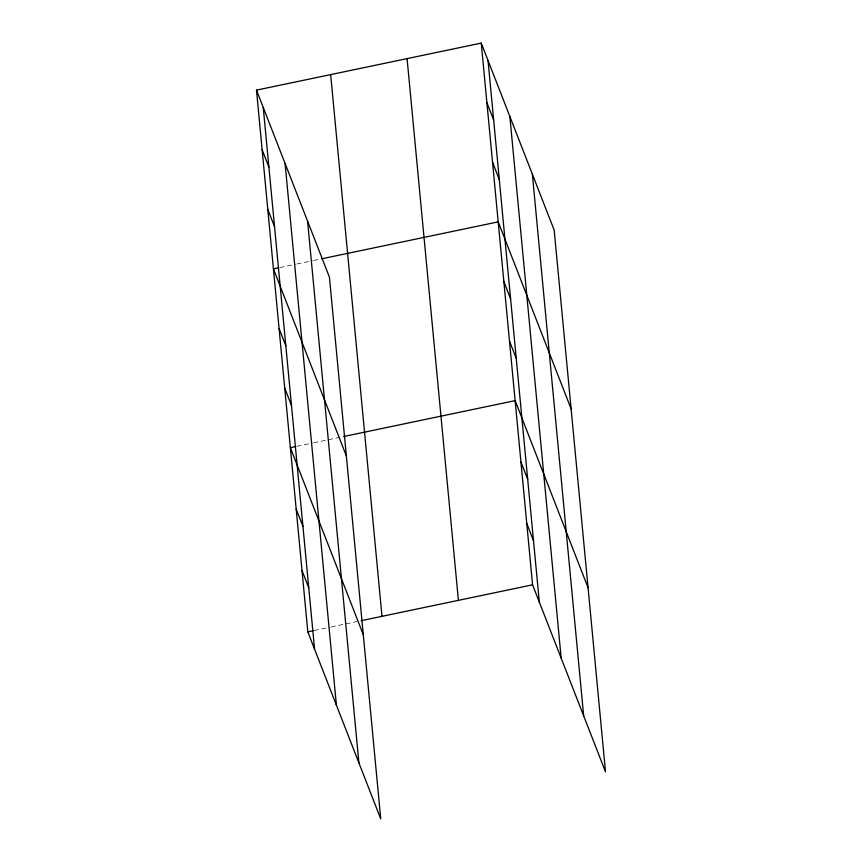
<?xml version="1.0" encoding="UTF-8"?>
<svg xmlns="http://www.w3.org/2000/svg" width="862" height="862" viewBox="0 0 862 862"><rect width="100%" height="100%" fill="white"/><g stroke="black" fill="none" stroke-linecap="round" stroke-linejoin="round"><path stroke-width="0.65" stroke-dasharray="4.31 3.23" d="M279.935 267.532L295.547 264.268M296.851 263.998L312.464 260.733M313.768 260.453L320.276 259.096M296.873 446.3L312.486 443.036M313.79 442.766L339.811 437.325M314.328 630.488L329.941 627.224M331.245 626.954L357.267 621.502"/><path stroke-width="1.29" d="M256.488 90.133L329.424 277.176L380.745 818.9L307.82 631.857L256.488 90.133L481.255 43.1L554.18 230.143L605.512 771.867L532.576 584.824L481.255 43.1M278.631 267.813L273.426 268.901L346.352 455.944M321.58 258.826L498.193 221.868L571.118 408.911M295.569 446.581L290.365 447.669L363.29 634.712M343.722 436.506L515.131 400.636L588.056 587.69M307.82 631.857L313.025 630.768M361.167 620.694L532.576 584.824M486.901 102.686L493.657 120.023M492.547 162.282L499.303 179.608M503.839 281.465L510.595 298.791M509.485 341.05L516.241 358.376M520.95 462.032L527.706 479.358M526.768 523.428L533.524 540.754M262.134 149.719L268.89 167.045M267.78 209.304L274.536 226.631M279.072 328.487L285.828 345.813M284.719 388.072L291.475 405.409M296.183 509.065L302.939 526.391M302.002 570.461L308.758 587.787M532.35 174.135L583.671 715.869M509.851 116.435L561.173 658.159M488.011 60.426L539.332 602.15M407.079 58.616L458.412 600.34M330.663 74.606L381.995 616.33M307.583 221.168L358.904 762.892M285.085 163.468L336.406 705.191M263.244 107.459L314.576 649.183"/></g></svg>
